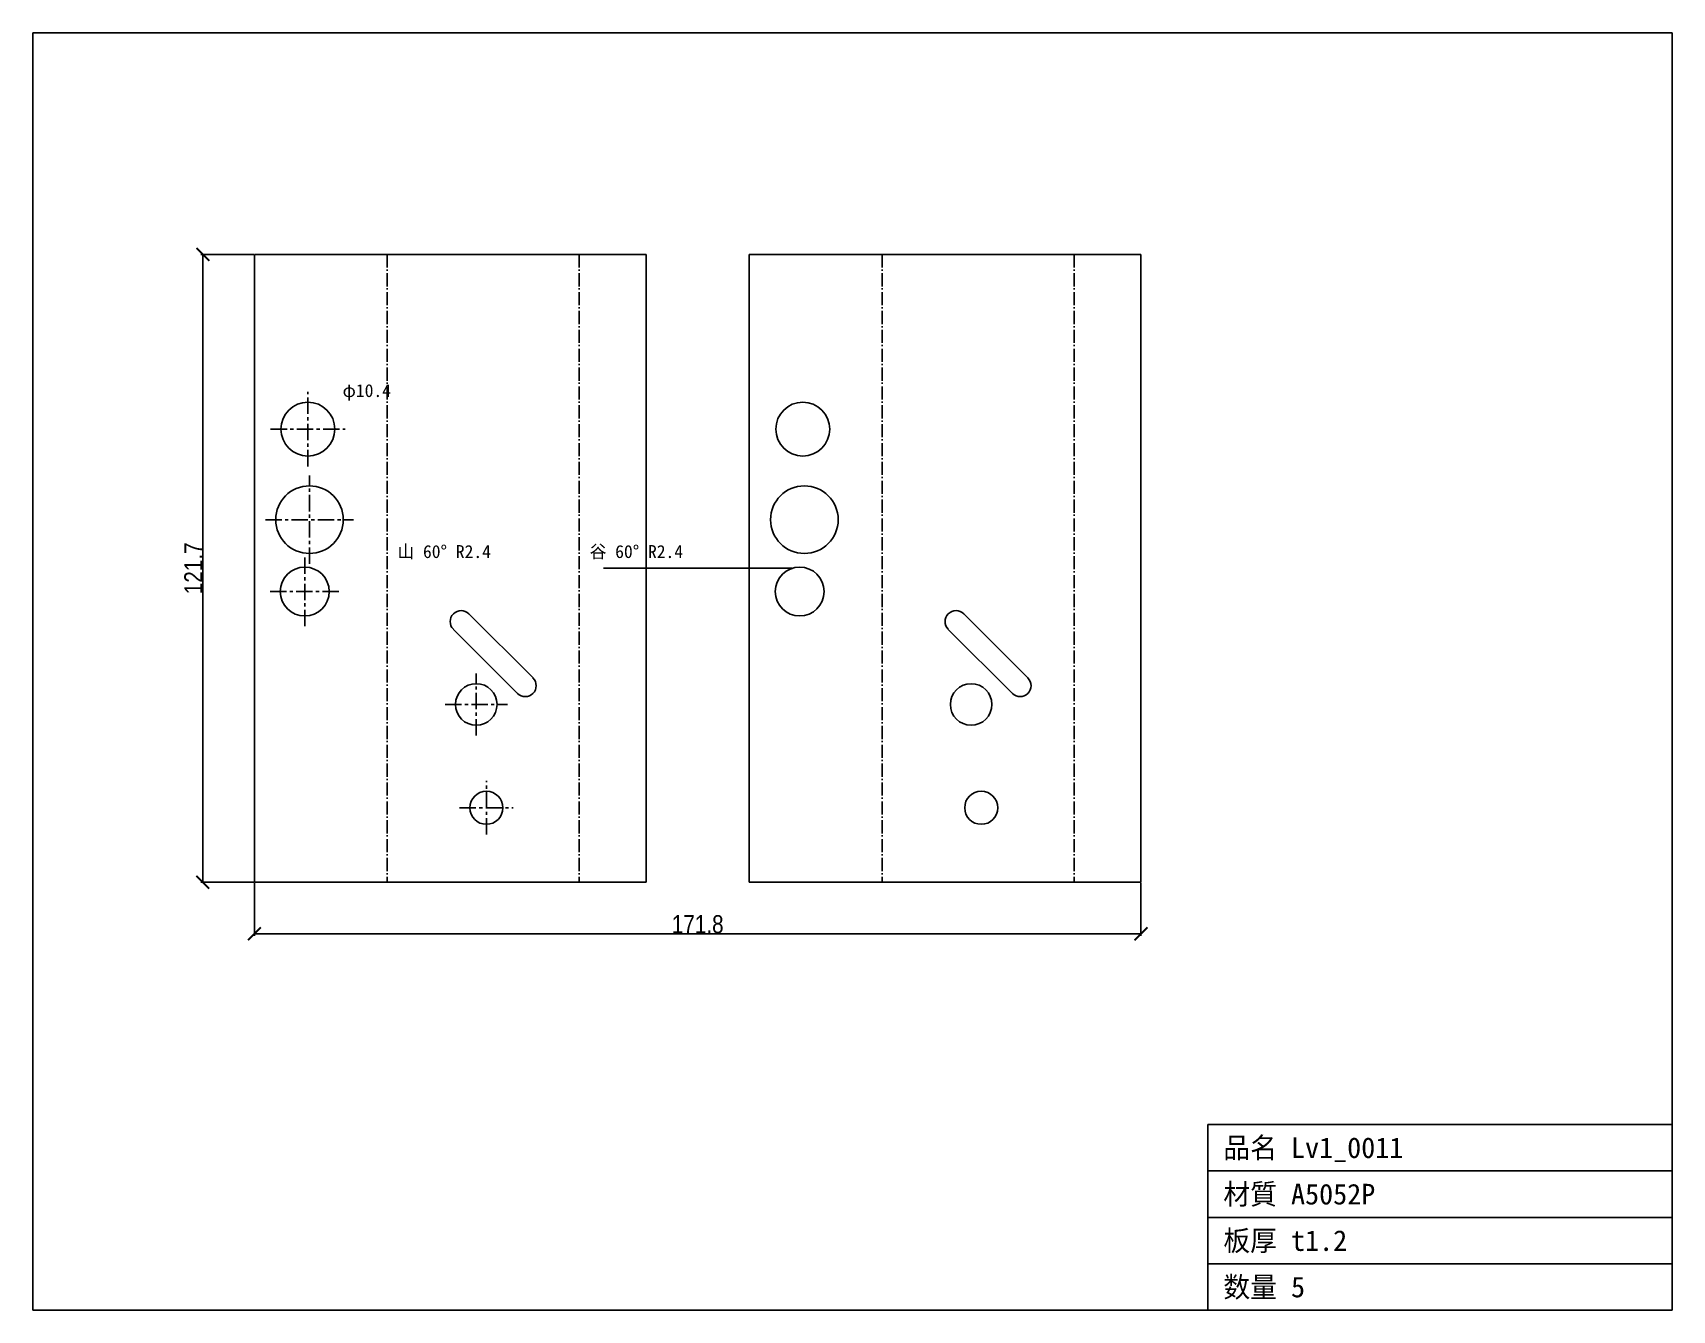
# Model space of a CAD drawing. Header units: millimetres. Extents: x -43 to 275, y -83 to 165.
import ezdxf

# ---------------------------------------------------------------- set-up
doc = ezdxf.new("R2010")
doc.units = ezdxf.units.MM
doc.linetypes.add('CENTER', pattern=[5.08, 3.175, -0.635, 0.635, -0.635])
doc.linetypes.add('DASHDOT', pattern=[3.556, 2.54, -0.508, 0, -0.508])
for name, color, linetype in [('BEND', 7, 'Continuous'), ('CENTER', 7, 'Continuous'), ('CUT', 7, 'Continuous'), ('DIM', 7, 'Continuous'), ('FRAME', 7, 'Continuous'), ('MARK', 7, 'Continuous'), ('TEXT', 7, 'Continuous')]:
    doc.layers.add(name, color=color, linetype=linetype)
doc.styles.add('OpenSansCondensed-Light', font='OpenSansCondensed-Light.ttf')
doc.dimstyles.new('EZDXF', dxfattribs={"dimtxt": 0.25, "dimasz": 0.175, "dimexe": 0.375, "dimexo": 0.125, "dimgap": 0.1, "dimtad": 1, "dimlfac": 100, "dimzin": 12, "dimdsep": 46, "dimtxsty": 'OpenSansCondensed-Light', "dimblk": 'ARCHTICK', "dimcen": 2.5, "dimazin": 3, "dimtfac": 0.5, "dimtmove": 2, "dimatfit": 3})

# ---------------------------------------------------------------- blocks, each defined once
blk = doc.blocks.new('_ARCHTICK')
at = {"color": 0, "linetype": 'BYBLOCK', "const_width": 0.15}
blk.add_lwpolyline([(-0.5, -0.5), (0.5, 0.5)], dxfattribs=at)

msp = doc.modelspace()

# ---------------------------------------------------------------- linework, layer by layer
at = {"layer": 'BEND', "color": 3, "linetype": 'DASHDOT'}
for p, q in [((25.72, 121.7), (25.72, 0)), ((62.97, 121.7), (62.97, 0)), ((121.64, 121.7), (121.64, 0)), ((158.89, 121.7), (158.89, 0))]:
    msp.add_line(p, q, dxfattribs=at)
at = {"layer": 'CENTER', "color": 1, "linetype": 'CENTER'}
for p, q in [((10.36, 80.61), (10.36, 95.05)), ((3.14, 87.83), (17.58, 87.83)), ((10.67, 61.73), (10.67, 78.84)), ((2.12, 70.28), (19.23, 70.28)), ((9.76, 49.62), (9.76, 63.09)), ((3.03, 56.35), (16.5, 56.35)), ((43, 28.44), (43, 40.49)), ((36.97, 34.46), (49.02, 34.46)), ((44.96, 9.23), (44.96, 19.65)), ((39.75, 14.44), (50.17, 14.44))]:
    msp.add_line(p, q, dxfattribs=at)
at = {"layer": 'CUT'}
for p, q in [((0, 121.7), (0, 0)), ((75.92, 121.7), (0, 121.7)), ((75.92, 0), (75.92, 121.7)), ((95.92, 121.7), (95.92, 0)), ((171.83, 121.7), (95.92, 121.7)), ((171.83, 0), (171.83, 121.7)), ((41.57, 52.03), (54, 39.6)), ((137.48, 52.03), (149.91, 39.6)), ((50.99, 36.59), (38.56, 49.02)), ((146.91, 36.59), (134.48, 49.02)), ((0, 0), (75.92, 0)), ((95.92, 0), (171.83, 0))]:
    msp.add_line(p, q, dxfattribs=at)
for centre, radius in [((10.36, 87.83), 5.22), ((106.28, 87.83), 5.22), ((10.67, 70.28), 6.55), ((106.59, 70.28), 6.55), ((9.76, 56.35), 4.74), ((105.68, 56.35), 4.74), ((43, 34.46), 4.03), ((138.91, 34.46), 4.03), ((44.96, 14.44), 3.21), ((140.87, 14.44), 3.21)]:
    msp.add_circle(centre, radius, dxfattribs=at)
for centre, start, end in [((40.06, 50.53), 45, -135), ((135.98, 50.53), 45, -135), ((52.49, 38.1), -135, 45), ((148.41, 38.1), -135, 45)]:
    msp.add_arc(centre, 2.12, start, end, dxfattribs=at)
at = {"layer": 'FRAME'}
for p, q in [((274.79, 164.66), (-42.96, 164.66)), ((-42.96, 164.66), (-42.96, -82.96)), ((274.79, -82.96), (274.79, 164.66)), ((184.79, -82.96), (184.79, -46.96)), ((184.79, -46.96), (274.79, -46.96)), ((184.79, -55.96), (274.79, -55.96)), ((184.79, -64.96), (274.79, -64.96)), ((184.79, -73.96), (274.79, -73.96)), ((-42.96, -82.96), (274.79, -82.96))]:
    msp.add_line(p, q, dxfattribs=at)
at = {"layer": 'MARK'}
msp.add_line((67.66, 60.85), (104.17, 60.85), dxfattribs=at)

# ---------------------------------------------------------------- texts
at = {"layer": 'TEXT'}
for s, height, p in [('φ10.4', 2.5, (17.08, 94.05)), ('山 60° R2.4', 2.5, (27.72, 62.85)), ('谷 60° R2.4', 2.5, (64.97, 62.85)), ('品名 Lv1_0011', 4, (187.79, -53.46)), ('材質 A5052P', 4, (187.79, -62.46)), ('板厚 t1.2', 4, (187.79, -71.46)), ('数量 5', 4, (187.79, -80.46))]:
    msp.add_text(s, height=height, dxfattribs=at).set_placement(p)

# ---------------------------------------------------------------- dimensions: what is measured, and where the dimension line sits
at = {"layer": 'DIM'}
msp.add_linear_dim(base=(-10, 0), p1=(0, 0), p2=(0, 121.7), angle=90, dimstyle='EZDXF', override={"dimtxt": 3.5, "dimasz": 2.5, "dimdec": 1, "dimlfac": 1}, dxfattribs=at).render()
msp.add_linear_dim(base=(0, -10), p1=(0, 0), p2=(171.83, 0), dimstyle='EZDXF', override={"dimtxt": 3.5, "dimasz": 2.5, "dimdec": 1, "dimlfac": 1}, dxfattribs=at).render()

doc.saveas('drawing.dxf')
